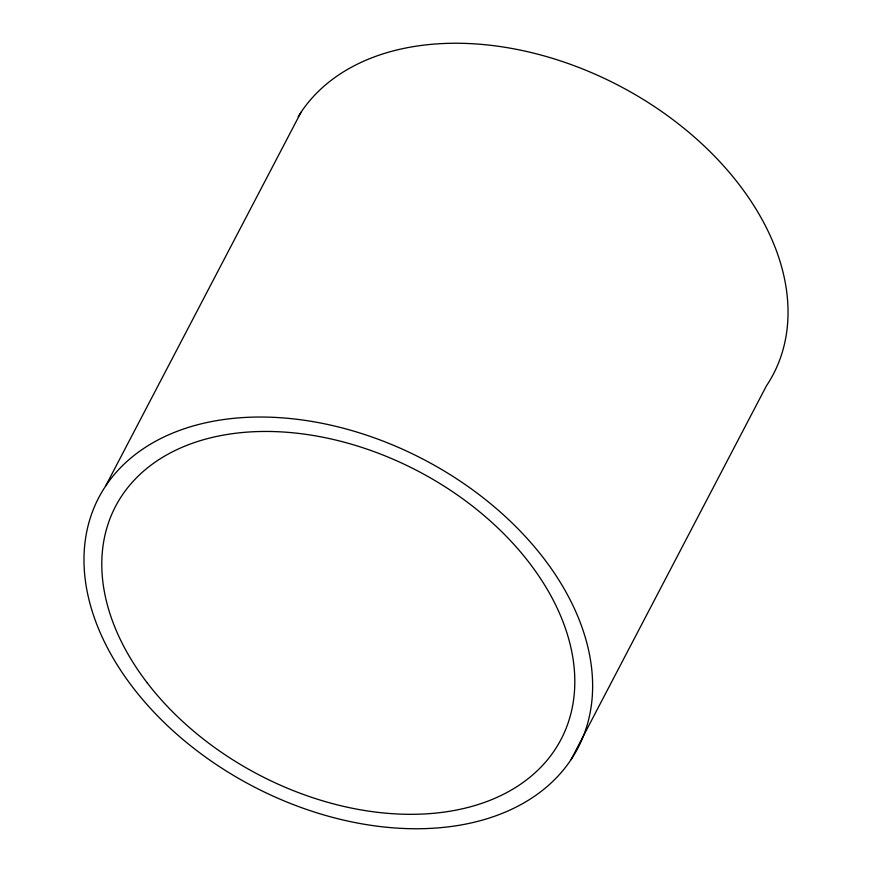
<?xml version="1.0" encoding="UTF-8"?>
<svg xmlns="http://www.w3.org/2000/svg" width="872" height="872" viewBox="0 0 872 872"><rect width="100%" height="100%" fill="white"/><g stroke="black" fill="none" stroke-linecap="round" stroke-linejoin="round"><path stroke-width="1.31" d="M105.632 486.02L301.036 112.248M570.964 759.752A270.32 184.363 27.6 0 0 310.933 421.285A270.32 184.363 27.6 0 0 133.002 687.616A270.32 184.363 27.6 0 0 570.964 759.752L766.368 385.98A270.32 184.363 27.6 0 0 633.061 93.38A270.32 184.363 27.6 0 0 298.17 116.739M147.39 683.081A251.376 171.435 27.6 0 0 554.657 750.16A251.376 171.435 27.6 0 0 312.852 435.411A251.376 171.435 27.6 0 0 147.39 683.081"/></g></svg>
